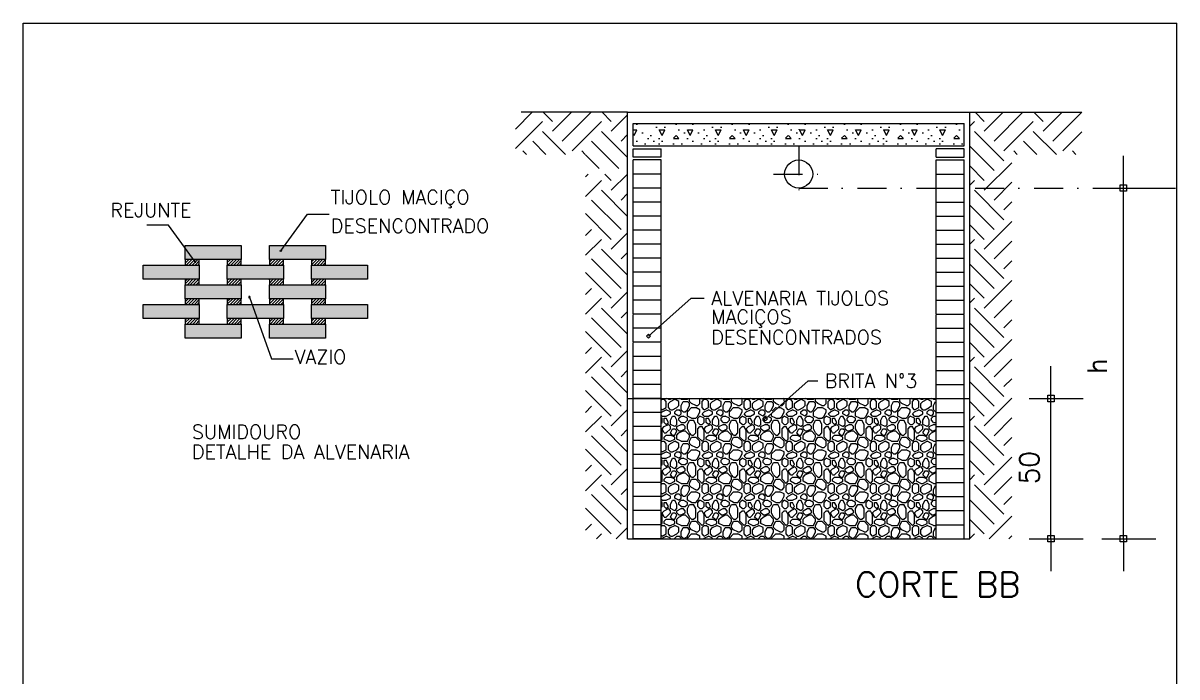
# Model space of a CAD drawing. Extents: x 192 to 1618, y 215 to 465.
# Drawn here: x 1024.9 to 1203.4, y 363.1 to 464.2 of the extents above; entities that cross this region are included whole.
import ezdxf
from ezdxf.enums import TextEntityAlignment as Align

# ---------------------------------------------------------------- set-up
doc = ezdxf.new("R2010")
doc.units = 0
doc.header["$LTSCALE"] = 9
doc.linetypes.add('DASHDOT', pattern=[1, 0.5, -0.25, 0, -0.25])
doc.layers.get('0').update_dxf_attribs({"linetype": 'CONTINUOUS'})
doc.layers.get('DEFPOINTS').update_dxf_attribs({"linetype": 'CONTINUOUS'})
for name, color, linetype in [('EIXOS', 4, 'DASHDOT'), ('ESPEC', 2, 'CONTINUOUS'), ('ESTRUT', 12, 'CONTINUOUS'), ('HACHURA', 13, 'CONTINUOUS'), ('LINHAS', 7, 'CONTINUOUS'), ('LINVISTA', 13, 'CONTINUOUS'), ('PAREDE', 6, 'CONTINUOUS'), ('REG120-160', 4, 'CONTINUOUS'), ('SOLIDO', 254, 'CONTINUOUS'), ('TERRENO', 4, 'CONTINUOUS')]:
    doc.layers.add(name, color=color, linetype=linetype)
doc.styles.add('REGUA140', font='simplex.shx')
doc.styles.add('REGUA80', font='simplex.shx')
pattern_1 = [(45, (497.37296, -1130.12866), (-0.229985066, 0.229985066), [])]

# ---------------------------------------------------------------- blocks, each defined once
blk = doc.blocks.new('INDPONTO')
at = {"color": 4, "linetype": 'ByBlock'}
blk.add_lwpolyline([(-0.2, 0.2), (0.2, 0.2), (0.2, -0.2), (-0.2, -0.2)], close=True, dxfattribs=at)
blk = doc.blocks.new('COTAPT')
at = {"color": 0, "linetype": 'ByBlock'}
blk.add_line((0, 0), (200, 0), dxfattribs=at)
at = {"color": 6, "linetype": 'ByBlock'}
blk.add_lwpolyline([(-20, 20), (20, 20), (20, -20), (-20, -20)], close=True, dxfattribs=at)

msp = doc.modelspace()

# ---------------------------------------------------------------- hatches: boundary and pattern name
at = {"layer": 'HACHURA'}
h = msp.add_hatch(dxfattribs=at)
h.set_pattern_fill('SOLO1', color=256, scale=15.17824, style=0)
h.set_pattern_definition([(45, (869.986, -772.902), (8e-16, 9.106944), [6.43958, -6.43958]), (45, (871.504, -774.4195), (8e-16, 9.106944), [6.43958, -6.43958]), (45, (873.0216, -775.9373), (8e-16, 9.106944), [6.43958, -6.43958]), (315, (874.5395, -775.9373), (9.106944, -3e-15), [6.43958, -6.43958]), (315, (876.057, -774.4195), (9.106944, -3e-15), [6.43958, -6.43958]), (315, (877.575, -772.902), (9.106944, -3e-15), [6.43958, -6.43958])])
h.paths.add_polyline_path([(1101.06, 450.377), (1101.06, 443.872), (1111.902, 443.872), (1111.902, 441.704), (1118.407, 441.704), (1118.407, 450.377)])
h.paths.add_polyline_path([(1118.407, 440.836), (1111.902, 440.836), (1111.902, 384.46), (1118.407, 384.46)])
h = msp.add_hatch(dxfattribs=at)
h.set_pattern_fill('SOLO1', color=256, scale=15.17824, style=0)
h.set_pattern_definition([(45, (827.487, -772.902), (8e-16, 9.106944), [6.43958, -6.43958]), (45, (829.005, -774.4195), (8e-16, 9.106944), [6.43958, -6.43958]), (45, (830.5226, -775.9373), (8e-16, 9.106944), [6.43958, -6.43958]), (315, (832.0404, -775.9373), (9.106944, -3e-15), [6.43958, -6.43958]), (315, (833.558, -774.4195), (9.106944, -3e-15), [6.43958, -6.43958]), (315, (835.076, -772.902), (9.106944, -3e-15), [6.43958, -6.43958])])
h.paths.add_polyline_path([(1188.66, 443.872), (1177.819, 443.872), (1177.819, 384.46), (1171.314, 384.46), (1171.314, 450.377), (1188.66, 450.377)])
h = msp.add_hatch(dxfattribs=at)
h.set_pattern_fill('CONCRETO', color=256, scale=8.67328, style=0)
h.set_pattern_definition([(45, (715.2264, -779.19), (0, 8.67332), [1.226575, -2.453237, 0.613288, -3.679726, 1.226575, -3.066469]), (135, (720.864, -778.756), (-8.67332, 0), [1.226584, -1.839863, 0.613288, -3.066438, 1.226584, -4.293114]), (63.43495, (713.9254, -780.491), (4e-10, 8.67328), [0.969673, -3.878691, 0.969673, -3.878986]), (116.56505, (713.9254, -780.491), (-3e-09, 8.67328), [0.969673, -3.878691, 0.969673, -3.878986]), (0, (713.925, -779.6235), (0, 8.67328), [0.433664, -3.469312, 0.867328, -3.469312, 0.433664]), (0, (713.925, -778.3225), (0, 8.67328), [-1.300992, 0.867328, -3.469312, 0, -3.035648, 0]), (0, (713.925, -777.889), (0, 8.67328), [-3.469312, 0, -2.601984, 0.867328, -1.734656, 0]), (0, (713.925, -776.588), (0, 8.67328), [-1.734656, 0, -2.16832, 0.867328, -3.902976, 0]), (0, (713.925, -775.287), (0, 8.67328), [-1.734656, 0.867328, -3.469312, 0.867328, -1.734656, 0]), (0, (713.925, -773.1185), (0, 8.67328), [-1.300992, 0.867328, -1.734656, 0, -4.770304, 0]), (0, (713.925, -772.685), (0, 8.67328), [-1.734656, 0, -5.203968, 0.867328, -0.867328, 0]), (90, (714.359, -778.756), (-8.67328, 5e-16), [-2.601984, 0, -2.601984, 0, -3.469312, 0]), (90, (715.226, -780.491), (-8.67328, 5e-16), [-1.300992, 0.867328, -3.469312, 0, -3.035648, 0]), (90, (716.094, -780.491), (-8.67328, 5e-16), [-3.469312, 0, -3.035648, 0.867328, -1.300992, 0]), (90, (720.864, -780.491), (-8.67328, 5e-16), [-1.734656, 0.867328, -4.33664, 0.867328, -0.867328, 0]), (90, (714.793, -779.6235), (-8.67328, 5e-16), [-2.601984, 0, -3.035648, 0, -3.035648, 0]), (90, (715.66, -779.6235), (-8.67328, 5e-16), [-2.16832, 0, -4.770304, 0, -1.734656, 0]), (90, (716.527, -779.19), (-8.67328, 5e-16), [-4.33664, 0, -1.300992, 0, -3.035648, 0]), (90, (716.961, -780.057), (-8.67328, 5e-16), [-3.902976, 0, -1.734656, 0, -2.16832, 0]), (90, (717.828, -778.756), (-8.67328, 5e-16), [-3.469312, 0, -1.300992, 0, -3.469312, 0]), (90, (718.262, -778.3225), (-8.67328, 5e-16), [-3.902976, 0, -1.734656, 0, -3.035648, 0]), (90, (718.696, -780.491), (-8.67328, 5e-16), [-5.203968, 0, -2.16832, 0, -1.300992, 0]), (90, (719.129, -779.19), (-8.67328, 5e-16), [-1.734656, 0, -3.469312, 0, -3.469312, 0]), (90, (719.563, -779.6235), (-8.67328, 5e-16), [-3.902976, 0, -2.16832, 0, -2.601984, 0]), (90, (719.997, -780.057), (-8.67328, 5e-16), [-3.469312, 0, -2.601984, 0, -2.601984, 0]), (90, (720.864, -779.6235), (-8.67328, 5e-16), [-2.601984, 0, -2.601984, 0, -3.469312, 0]), (90, (721.731, -779.19), (-8.67328, 5e-16), [-3.469312, 0, -1.734656, 0, -3.469312, 0]), (90, (722.165, -778.756), (-8.67328, 5e-16), [-1.300992, 0, -5.203968, 0, -2.16832, 0])])
h.paths.add_polyline_path([(1170.446, 445.173), (1170.446, 448.642), (1119.274, 448.642), (1119.274, 445.173)])
h = msp.add_hatch(dxfattribs=at)
h.set_pattern_fill('_U', color=256, scale=0.325248, angle=45, style=0, pattern_type=0)
h.set_pattern_definition(pattern_1)
h.paths.add_polyline_path([(1052.167, 426.753), (1052.167, 427.621), (1049.999, 427.621), (1049.999, 426.753)])
h = msp.add_hatch(dxfattribs=at)
h.set_pattern_fill('_U', color=256, scale=0.325248, angle=45, style=0, pattern_type=0)
h.set_pattern_definition(pattern_1)
h.paths.add_polyline_path([(1056.504, 426.753), (1058.672, 426.753), (1058.672, 427.621), (1056.504, 427.621)])
h = msp.add_hatch(dxfattribs=at)
h.set_pattern_fill('_U', color=256, scale=0.325248, angle=45, style=0, pattern_type=0)
h.set_pattern_definition(pattern_1)
h.paths.add_polyline_path([(1063.009, 426.753), (1065.177, 426.753), (1065.177, 427.621), (1063.009, 427.621)])
h = msp.add_hatch(dxfattribs=at)
h.set_pattern_fill('_U', color=256, scale=0.325248, angle=45, style=0, pattern_type=0)
h.set_pattern_definition(pattern_1)
h.paths.add_polyline_path([(1071.682, 426.753), (1071.682, 427.621), (1069.514, 427.621), (1069.514, 426.753)])
h = msp.add_hatch(dxfattribs=at)
h.set_pattern_fill('_U', color=256, scale=0.325248, angle=45, style=0, pattern_type=0)
h.set_pattern_definition(pattern_1)
h.paths.add_polyline_path([(1049.999, 423.718), (1052.167, 423.718), (1052.167, 424.585), (1049.999, 424.585)])
h = msp.add_hatch(dxfattribs=at)
h.set_pattern_fill('_U', color=256, scale=0.325248, angle=45, style=0, pattern_type=0)
h.set_pattern_definition(pattern_1)
h.paths.add_polyline_path([(1056.504, 423.718), (1058.672, 423.718), (1058.672, 424.585), (1056.504, 424.585)])
h = msp.add_hatch(dxfattribs=at)
h.set_pattern_fill('_U', color=256, scale=0.325248, angle=45, style=0, pattern_type=0)
h.set_pattern_definition(pattern_1)
h.paths.add_polyline_path([(1063.009, 423.718), (1065.177, 423.718), (1065.177, 424.585), (1063.009, 424.585)])
h = msp.add_hatch(dxfattribs=at)
h.set_pattern_fill('_U', color=256, scale=0.325248, angle=45, style=0, pattern_type=0)
h.set_pattern_definition(pattern_1)
h.paths.add_polyline_path([(1071.682, 423.718), (1071.682, 424.585), (1069.514, 424.585), (1069.514, 423.718)])
h = msp.add_hatch(dxfattribs=at)
h.set_pattern_fill('_U', color=256, scale=0.325248, angle=45, style=0, pattern_type=0)
h.set_pattern_definition(pattern_1)
h.paths.add_polyline_path([(1049.999, 420.682), (1052.167, 420.682), (1052.167, 421.549), (1049.999, 421.549)])
h = msp.add_hatch(dxfattribs=at)
h.set_pattern_fill('_U', color=256, scale=0.325248, angle=45, style=0, pattern_type=0)
h.set_pattern_definition(pattern_1)
h.paths.add_polyline_path([(1056.504, 420.682), (1058.672, 420.682), (1058.672, 421.549), (1056.504, 421.549)])
h = msp.add_hatch(dxfattribs=at)
h.set_pattern_fill('_U', color=256, scale=0.325248, angle=45, style=0, pattern_type=0)
h.set_pattern_definition(pattern_1)
h.paths.add_polyline_path([(1065.177, 420.682), (1065.177, 421.549), (1063.009, 421.549), (1063.009, 420.682)])
h = msp.add_hatch(dxfattribs=at)
h.set_pattern_fill('_U', color=256, scale=0.325248, angle=45, style=0, pattern_type=0)
h.set_pattern_definition(pattern_1)
h.paths.add_polyline_path([(1069.514, 420.682), (1071.682, 420.682), (1071.682, 421.549), (1069.514, 421.549)])
h = msp.add_hatch(dxfattribs=at)
h.set_pattern_fill('_U', color=256, scale=0.325248, angle=45, style=0, pattern_type=0)
h.set_pattern_definition(pattern_1)
h.paths.add_polyline_path([(1049.999, 417.646), (1052.167, 417.646), (1052.167, 418.514), (1049.999, 418.514)])
h = msp.add_hatch(dxfattribs=at)
h.set_pattern_fill('_U', color=256, scale=0.325248, angle=45, style=0, pattern_type=0)
h.set_pattern_definition(pattern_1)
h.paths.add_polyline_path([(1058.672, 417.646), (1058.672, 418.514), (1056.504, 418.514), (1056.504, 417.646)])
h = msp.add_hatch(dxfattribs=at)
h.set_pattern_fill('_U', color=256, scale=0.325248, angle=45, style=0, pattern_type=0)
h.set_pattern_definition(pattern_1)
h.paths.add_polyline_path([(1065.177, 417.646), (1065.177, 418.514), (1063.009, 418.514), (1063.009, 417.646)])
h = msp.add_hatch(dxfattribs=at)
h.set_pattern_fill('_U', color=256, scale=0.325248, angle=45, style=0, pattern_type=0)
h.set_pattern_definition(pattern_1)
h.paths.add_polyline_path([(1071.682, 417.646), (1071.682, 418.514), (1069.514, 418.514), (1069.514, 417.646)])
h = msp.add_hatch(dxfattribs=at)
h.set_pattern_fill('AGREGADO', color=256, scale=6.50496, style=0)
h.set_pattern_definition([(0, (713.9254, -780.491), (6.50496, 6.50496), [0.650496, -0.975744, 0.325248, -0.975744, 0.325248, -3.25248]), (0, (717.178, -779.84), (6.50496, 6.50496), [0.325248, -6.179712]), (0, (715.2264, -779.515), (6.50496, 6.50496), [0.325248, -0.650496, 0.325248, -5.203968]), (0, (718.479, -779.19), (6.50496, 6.50496), [0.650496, -5.854464]), (0, (719.1294, -778.8646), (6.50496, 6.50496), [0.325248, -6.179712]), (0, (717.178, -778.214), (6.50496, 6.50496), [0.650496, -5.854464]), (0, (713.9254, -777.889), (6.50496, 6.50496), [0.325248, -0.650496, 0.325248, -1.62624, 0.975744, -2.601984]), (0, (718.479, -777.2383), (6.50496, 6.50496), [0.650496, -5.854464]), (0, (714.576, -776.913), (6.50496, 6.50496), [0.650496, -0.325248, 0.325248, -2.601984, 0.325248, -2.276736]), (0, (714.2507, -776.588), (6.50496, 6.50496), [0.325248, -6.179712]), (0, (716.5274, -776.2626), (6.50496, 6.50496), [0.325248, -0.325248, 0.325248, -5.529216]), (0, (715.5517, -775.9373), (6.50496, 6.50496), [0.325248, -6.179712]), (0, (719.78, -775.612), (6.50496, 6.50496), [0.325248, -6.179712]), (0, (716.8527, -775.287), (6.50496, 6.50496), [0.325248, -2.601984, 0.325248, -3.25248]), (0, (716.8527, -774.9616), (6.50496, 6.50496), [0.650496, -5.854464]), (0, (718.1536, -774.6363), (6.50496, 6.50496), [0.650496, -5.854464]), (0, (714.2507, -774.311), (6.50496, 6.50496), [0.325248, -3.902976, 0.650496, -1.62624]), (90, (713.9254, -777.5636), (-6.50496, 6.50496), [1.300992, -1.300992, 0.650496, -3.25248]), (90, (714.2507, -777.5636), (-6.50496, 6.50496), [0.325248, -2.276736, 0.650496, -3.25248]), (90, (714.576, -779.19), (-6.50496, 6.50496), [0.975744, -5.529216]), (90, (714.901, -779.19), (-6.50496, 6.50496), [0.650496, -5.854464]), (90, (715.2264, -780.1656), (-6.50496, 6.50496), [0.325248, -3.902976, 0.325248, -0.325248, 0.650496, -0.975744]), (90, (715.877, -780.1656), (-6.50496, 6.50496), [0.325248, -2.276736, 0.325248, -3.577728]), (90, (716.202, -777.5636), (-6.50496, 6.50496), [0.650496, -0.975744, 0.325248, -0.325248, 0.650496, -3.577728]), (90, (716.5274, -778.8646), (-6.50496, 6.50496), [0.650496, -3.577728, 0.325248, -1.951488]), (90, (716.8527, -780.1656), (-6.50496, 6.50496), [0.325248, -0.325248, 0.650496, -5.203968]), (90, (717.503, -775.9373), (-6.50496, 6.50496), [0.325248, -6.179712]), (90, (717.8284, -775.9373), (-6.50496, 6.50496), [0.650496, -0.650496, 0.325248, -0.325248, 0.650496, -3.902976]), (90, (718.1536, -778.8646), (-6.50496, 6.50496), [0.325248, -0.325248, 0.325248, -0.650496, 0.325248, -4.553472]), (90, (719.1294, -776.588), (-6.50496, 6.50496), [1.300992, -5.203968]), (90, (719.4546, -777.2383), (-6.50496, 6.50496), [1.300992, -0.975744, 0.650496, -3.577728]), (90, (719.78, -779.84), (-6.50496, 6.50496), [0.325248, -0.975744, 0.650496, -4.553472]), (90, (720.105, -779.19), (-6.50496, 6.50496), [0.975744, -5.529216]), (45, (716.5274, -780.491), (4e-16, 6.50496), [0.459966, -8.739437]), (45, (720.105, -780.1656), (4e-16, 6.50496), [0.459966, -7.819505, 0.459966, -0.459966]), (45, (715.877, -779.8403), (4e-16, 6.50496), [0.459966, -3.679726, 0.459966, -4.599745]), (45, (717.503, -779.8403), (4e-16, 6.50496), [0.459966, -7.35954, 0.459966, -0.919931]), (45, (717.8284, -779.8403), (4e-16, 6.50496), [0.919931, -3.679726, 0.919931, -3.679814]), (45, (716.202, -779.19), (4e-16, 6.50496), [0.459901, -4.139757, 0.459901, -0.459901, 0.459901, -3.220043]), (45, (719.4546, -778.8646), (4e-16, 6.50496), [0.459966, -0.459966, 0.459966, -7.819505]), (45, (714.901, -778.5393), (4e-16, 6.50496), [0.459966, -5.519589, 0.459966, -2.759883]), (45, (720.105, -777.889), (4e-16, 6.50496), [0.459901, -0.459901, 0.459901, -1.839863, 0.459901, -5.519937]), (45, (716.202, -776.913), (4e-16, 6.50496), [0.459966, -8.739437]), (45, (714.576, -776.588), (4e-16, 6.50496), [0.919938, -8.279465]), (45, (713.9254, -775.9373), (4e-16, 6.50496), [0.459966, -0.459966, 0.459966, -7.819505]), (45, (717.503, -774.9616), (4e-16, 6.50496), [0.459966, -8.739437]), (45, (719.4546, -774.311), (4e-16, 6.50496), [0.459966, -8.739437]), (135, (716.8527, -779.8403), (4e-16, 6.50496), [0.459966, -8.739437]), (135, (717.178, -779.8403), (4e-16, 6.50496), [0.459966, -8.739437]), (135, (715.2264, -779.515), (4e-16, 6.50496), [0.459966, -1.839863, 0.919931, -5.979643]), (135, (713.9254, -779.515), (4e-16, 6.50496), [0.459966, -8.739437]), (135, (718.1536, -778.5393), (4e-16, 6.50496), [0.459966, -3.679761, 0.459966, -4.59971]), (135, (718.479, -778.5393), (4e-16, 6.50496), [0.459901, -2.760055, 0.459901, -2.759404, 0.459901, -2.300242]), (135, (714.576, -778.214), (4e-16, 6.50496), [0.459966, -8.739437]), (135, (719.78, -777.889), (4e-16, 6.50496), [0.919801, -2.299829, 0.459901, -0.459901, 0.459901, -4.600071]), (135, (715.5517, -776.913), (4e-16, 6.50496), [0.459966, -8.739437]), (135, (718.1536, -776.913), (4e-16, 6.50496), [0.919938, -8.279465]), (135, (718.479, -776.913), (4e-16, 6.50496), [0.459966, -8.739437]), (135, (716.5274, -776.2626), (4e-16, 6.50496), [0.459966, -8.739437]), (135, (714.576, -775.287), (4e-16, 6.50496), [0.459966, -8.739437]), (135, (719.78, -775.287), (4e-16, 6.50496), [0.459966, -8.739437]), (26.56505, (714.576, -780.4908), (6.50496, 3e-09), [0.727255, -13.818278]), (26.56505, (713.9254, -779.8403), (6.50496, 3e-09), [0.727255, -13.818278]), (26.56505, (713.9254, -779.515), (6.50496, 3e-09), [0.727255, -13.818278]), (26.56505, (715.5517, -779.515), (6.50496, 3e-09), [0.727255, -13.818278]), (26.56505, (715.2264, -778.214), (6.50496, 3e-09), [0.727255, -13.818278]), (26.56505, (715.2264, -777.8888), (6.50496, 3e-09), [0.727255, -13.818278]), (26.56505, (716.5274, -776.5878), (6.50496, 3e-09), [0.727255, -13.818278]), (26.56505, (716.8527, -776.2626), (6.50496, 3e-09), [0.727255, -13.818278]), (26.56505, (714.2507, -775.612), (6.50496, 3e-09), [0.727255, -13.818278]), (26.56505, (716.2022, -775.612), (6.50496, 3e-09), [0.727255, -13.818278]), (63.43495, (719.4546, -780.4908), (3e-10, 6.50496), [0.727255, -13.818278]), (63.43495, (717.8284, -779.515), (3e-10, 6.50496), [0.727255, -13.818278]), (63.43495, (716.8527, -778.8646), (3e-10, 6.50496), [0.727255, -13.818278]), (63.43495, (717.8284, -777.8888), (3e-10, 6.50496), [0.727255, -13.818278]), (63.43495, (718.1536, -777.8888), (3e-10, 6.50496), [0.727255, -13.818278]), (63.43495, (715.877, -776.913), (3e-10, 6.50496), [0.727255, -13.818278]), (63.43495, (715.2264, -776.5878), (3e-10, 6.50496), [0.727255, -13.818278]), (63.43495, (717.8284, -775.2868), (3e-10, 6.50496), [0.727255, -13.818278]), (63.43495, (715.2264, -774.6363), (3e-10, 6.50496), [0.727255, -13.818278]), (116.56505, (714.2507, -776.5878), (-3e-09, 6.50496), [0.727255, -13.818278]), (116.56505, (718.1536, -776.5878), (-3e-09, 6.50496), [0.727255, -13.818278]), (116.56505, (713.9254, -776.2626), (-3e-09, 6.50496), [0.727255, -13.818278]), (116.56505, (719.1294, -775.2868), (-3e-09, 6.50496), [0.727255, -13.818278]), (116.56505, (714.9012, -774.9616), (-3e-09, 6.50496), [0.727255, -13.818278]), (116.56505, (716.2022, -774.6363), (-3e-09, 6.50496), [0.727255, -13.818278]), (153.43495, (716.5274, -780.4908), (-6.50496, 3e-09), [0.727255, -13.818278]), (153.43495, (715.2264, -779.8403), (-6.50496, 3e-09), [0.727255, -13.818278]), (153.43495, (719.78, -779.515), (-6.50496, 3e-09), [0.727255, -13.818278]), (153.43495, (719.1294, -778.8646), (-6.50496, 3e-09), [0.727255, -13.818278]), (153.43495, (716.5274, -778.214), (-6.50496, 3e-09), [0.727255, -13.818278]), (153.43495, (714.9012, -777.8888), (-6.50496, 3e-09), [0.727255, -13.818278]), (153.43495, (716.8527, -777.8888), (-6.50496, 3e-09), [0.727255, -13.818278]), (153.43495, (715.877, -777.2383), (-6.50496, 3e-09), [0.727255, -13.818278]), (153.43495, (715.877, -775.612), (-6.50496, 3e-09), [0.727255, -13.818278]), (153.43495, (713.9254, -774.311), (-6.50496, 3e-09), [0.727255, -13.818278]), (153.43495, (717.8284, -774.311), (-6.50496, 3e-09), [0.727255, -13.818278]), (153.43495, (718.479, -774.311), (-6.50496, 3e-09), [0.727255, -13.818278])])
h.paths.add_polyline_path([(1123.611, 390.965), (1123.611, 388.797), (1123.611, 386.628), (1123.611, 384.46), (1166.11, 384.46), (1166.11, 386.628), (1166.11, 388.797), (1166.11, 390.965), (1166.11, 393.133), (1166.11, 395.302), (1166.11, 397.47), (1166.11, 399.638), (1166.11, 401.807), (1166.11, 403.975), (1166.11, 406.143), (1143.255, 406.143), (1139.885, 403.15), (1140.029, 402.988), (1139.705, 402.7), (1139.417, 403.024), (1139.741, 403.312), (1143.095, 406.143), (1123.611, 406.143), (1123.611, 403.912), (1123.611, 401.807), (1123.611, 399.638), (1123.611, 397.47), (1123.611, 395.302), (1123.611, 393.133)])
at = {"layer": 'SOLIDO'}
for points in [[(1058.672, 427.621), (1049.999, 427.621), (1049.999, 429.789), (1058.672, 429.789)], [(1071.682, 427.621), (1063.009, 427.621), (1063.009, 429.789), (1071.682, 429.789)], [(1052.167, 424.585), (1043.494, 424.585), (1043.494, 426.753), (1052.167, 426.753)], [(1065.177, 424.585), (1056.504, 424.585), (1056.504, 426.753), (1065.177, 426.753)], [(1078.187, 424.585), (1069.514, 424.585), (1069.514, 426.753), (1078.187, 426.753)], [(1058.672, 421.549), (1049.999, 421.549), (1049.999, 423.718), (1058.672, 423.718)], [(1071.682, 421.549), (1063.009, 421.549), (1063.009, 423.718), (1071.682, 423.718)], [(1052.167, 418.514), (1043.494, 418.514), (1043.494, 420.682), (1052.167, 420.682)], [(1065.177, 418.514), (1056.504, 418.514), (1056.504, 420.682), (1065.177, 420.682)], [(1078.187, 418.514), (1069.514, 418.514), (1069.514, 420.682), (1078.187, 420.682)], [(1058.672, 415.478), (1049.999, 415.478), (1049.999, 417.646), (1058.672, 417.646)], [(1071.682, 415.478), (1063.009, 415.478), (1063.009, 417.646), (1071.682, 417.646)]]:
    msp.add_hatch(color=256, dxfattribs=at).paths.add_polyline_path(points)

# ---------------------------------------------------------------- linework, layer by layer
for p, q in [((1118.407, 450.377), (1171.314, 450.377)), ((1118.407, 384.46), (1171.314, 384.46))]:
    msp.add_line(p, q)
at = {"color": 0, "linetype": 'ByBlock'}
for p, q in [((1191.724, 438.668), (1200.065, 438.668)), ((1195.065, 384.485), (1195.065, 438.643)), ((1180.526, 406.143), (1188.868, 406.143)), ((1183.868, 384.485), (1183.868, 406.118)), ((1180.526, 384.46), (1188.868, 384.46)), ((1191.724, 384.46), (1200.065, 384.46))]:
    msp.add_line(p, q, dxfattribs=at)
msp.add_circle((1144.86, 440.836), 2.168)
at = {"layer": 'DEFPOINTS', "color": 0, "linetype": 'ByBlock'}
for p in [(1184.224, 438.668), (1195.065, 438.668), (1173.026, 406.143), (1183.868, 406.143), (1173.026, 384.46), (1184.224, 384.46)]:
    msp.add_point(p, dxfattribs=at)
at = {"layer": 'EIXOS'}
for p, q in [((1144.86, 447.781), (1144.86, 447.705)), ((1144.86, 445.173), (1144.86, 436.933)), ((1140.957, 440.836), (1148.763, 440.836)), ((1144.86, 438.668), (1203.14, 438.668))]:
    msp.add_line(p, q, dxfattribs=at)
at = {"layer": 'ESPEC'}
for p, q in [((1064.772, 428.978), (1068.915, 434.643)), ((1068.915, 434.643), (1072.272, 434.643)), ((1047.403, 432.939), (1044.046, 432.939)), ((1051.546, 427.274), (1047.403, 432.939)), ((1059.919, 421.813), (1063.34, 412.291)), ((1121.636, 415.769), (1128.236, 421.632)), ((1128.236, 421.632), (1130.253, 421.632)), ((1063.34, 412.291), (1066.698, 412.291)), ((1139.723, 403.006), (1146.324, 408.869)), ((1146.324, 408.869), (1147.807, 408.869))]:
    msp.add_line(p, q, dxfattribs=at)
at = {"layer": 'ESTRUT'}
for p, q in [((1119.274, 445.173), (1119.274, 448.642)), ((1119.274, 448.642), (1170.446, 448.642)), ((1170.446, 445.173), (1170.446, 448.642)), ((1119.274, 445.173), (1170.446, 445.173))]:
    msp.add_line(p, q, dxfattribs=at)
at = {"layer": 'LINHAS'}
for points in [[(1049.999, 426.753), (1052.167, 426.753), (1052.167, 427.621), (1049.999, 427.621)], [(1056.504, 426.753), (1058.672, 426.753), (1058.672, 427.621), (1056.504, 427.621)], [(1063.009, 426.753), (1065.177, 426.753), (1065.177, 427.621), (1063.009, 427.621)], [(1069.514, 426.753), (1071.682, 426.753), (1071.682, 427.621), (1069.514, 427.621)], [(1049.999, 423.718), (1052.167, 423.718), (1052.167, 424.585), (1049.999, 424.585)], [(1056.504, 423.718), (1058.672, 423.718), (1058.672, 424.585), (1056.504, 424.585)], [(1063.009, 423.718), (1065.177, 423.718), (1065.177, 424.585), (1063.009, 424.585)], [(1069.514, 423.718), (1071.682, 423.718), (1071.682, 424.585), (1069.514, 424.585)], [(1049.999, 420.682), (1052.167, 420.682), (1052.167, 421.549), (1049.999, 421.549)], [(1056.504, 420.682), (1058.672, 420.682), (1058.672, 421.549), (1056.504, 421.549)], [(1063.009, 420.682), (1065.177, 420.682), (1065.177, 421.549), (1063.009, 421.549)], [(1069.514, 420.682), (1071.682, 420.682), (1071.682, 421.549), (1069.514, 421.549)], [(1049.999, 417.646), (1052.167, 417.646), (1052.167, 418.514), (1049.999, 418.514)], [(1056.504, 417.646), (1058.672, 417.646), (1058.672, 418.514), (1056.504, 418.514)], [(1063.009, 417.646), (1065.177, 417.646), (1065.177, 418.514), (1063.009, 418.514)], [(1069.514, 417.646), (1071.682, 417.646), (1071.682, 418.514), (1069.514, 418.514)]]:
    msp.add_lwpolyline(points, close=True, dxfattribs=at)
at = {"layer": 'LINVISTA'}
for p, q in [((1119.274, 438.605), (1119.274, 440.774)), ((1123.611, 438.605), (1123.611, 440.774)), ((1166.11, 438.605), (1166.11, 440.774)), ((1170.446, 438.605), (1170.446, 440.774)), ((1119.274, 434.269), (1119.274, 436.437)), ((1123.611, 434.269), (1123.611, 436.437)), ((1166.11, 434.269), (1166.11, 436.437)), ((1170.446, 434.269), (1170.446, 436.437)), ((1119.274, 429.932), (1119.274, 432.101)), ((1123.611, 429.932), (1123.611, 432.101)), ((1166.11, 429.932), (1166.11, 432.101)), ((1170.446, 429.932), (1170.446, 432.101)), ((1119.274, 425.658), (1119.274, 427.826)), ((1123.611, 425.658), (1123.611, 427.826)), ((1166.11, 425.658), (1166.11, 427.826)), ((1170.446, 425.658), (1170.446, 427.826)), ((1119.274, 421.321), (1119.274, 423.49)), ((1123.611, 421.321), (1123.611, 423.49)), ((1166.11, 421.321), (1166.11, 423.49)), ((1170.446, 421.321), (1170.446, 423.49)), ((1119.274, 416.922), (1119.274, 419.091)), ((1123.611, 416.922), (1123.611, 419.091)), ((1166.11, 416.922), (1166.11, 419.091)), ((1170.446, 416.922), (1170.446, 419.091)), ((1119.274, 412.586), (1119.274, 414.754)), ((1123.611, 412.586), (1123.611, 414.754)), ((1166.11, 412.586), (1166.11, 414.754)), ((1170.446, 412.586), (1170.446, 414.754)), ((1119.274, 408.249), (1119.274, 410.417)), ((1123.611, 408.249), (1123.611, 410.417)), ((1166.11, 408.249), (1166.11, 410.417)), ((1170.446, 408.249), (1170.446, 410.417)), ((1118.407, 406.143), (1171.314, 406.143)), ((1119.274, 403.912), (1119.274, 406.081)), ((1123.611, 403.912), (1123.611, 406.081)), ((1166.11, 403.912), (1166.11, 406.081)), ((1170.446, 403.912), (1170.446, 406.081)), ((1119.274, 399.638), (1119.274, 401.807)), ((1123.611, 399.638), (1123.611, 401.807)), ((1166.11, 399.638), (1166.11, 401.807)), ((1170.446, 399.638), (1170.446, 401.807)), ((1119.274, 395.302), (1119.274, 397.47)), ((1123.611, 395.302), (1123.611, 397.47)), ((1166.11, 395.302), (1166.11, 397.47)), ((1170.446, 395.302), (1170.446, 397.47)), ((1119.274, 390.965), (1119.274, 393.133)), ((1123.611, 390.965), (1123.611, 393.133)), ((1166.11, 390.965), (1166.11, 393.133)), ((1170.446, 390.965), (1170.446, 393.133)), ((1119.274, 386.628), (1119.274, 388.797)), ((1123.611, 386.628), (1123.611, 388.797)), ((1166.11, 386.628), (1166.11, 388.797)), ((1170.446, 386.628), (1170.446, 388.797))]:
    msp.add_line(p, q, dxfattribs=at)
at = {"layer": 'PAREDE'}
for p, q in [((1024.922, 464.168), (1203.352, 464.168)), ((1024.922, 216.369), (1024.922, 464.168)), ((1203.352, 216.369), (1203.352, 464.168)), ((1119.274, 443.438), (1119.274, 444.739)), ((1119.274, 444.739), (1123.611, 444.739)), ((1123.611, 443.438), (1123.611, 444.739)), ((1170.446, 444.739), (1166.11, 444.739)), ((1166.11, 443.438), (1166.11, 444.739)), ((1170.446, 443.438), (1170.446, 444.739)), ((1123.611, 443.438), (1119.274, 443.438)), ((1123.611, 443.005), (1119.274, 443.005)), ((1119.274, 440.836), (1119.274, 443.005)), ((1123.611, 440.836), (1123.611, 443.005)), ((1166.11, 443.438), (1170.446, 443.438)), ((1166.11, 440.836), (1166.11, 443.005)), ((1166.11, 443.005), (1170.446, 443.005)), ((1170.446, 440.836), (1170.446, 443.005)), ((1123.611, 440.836), (1119.274, 440.836)), ((1166.11, 440.836), (1170.446, 440.836)), ((1119.274, 436.5), (1119.274, 438.668)), ((1123.611, 438.668), (1119.274, 438.668)), ((1123.611, 436.5), (1123.611, 438.668)), ((1166.11, 438.668), (1170.446, 438.668)), ((1166.11, 436.5), (1166.11, 438.668)), ((1170.446, 436.5), (1170.446, 438.668)), ((1123.611, 436.5), (1119.274, 436.5)), ((1166.11, 436.5), (1170.446, 436.5)), ((1123.611, 434.331), (1119.274, 434.331)), ((1119.274, 432.163), (1119.274, 434.331)), ((1123.611, 432.163), (1123.611, 434.331)), ((1166.11, 434.331), (1170.446, 434.331)), ((1166.11, 432.163), (1166.11, 434.331)), ((1170.446, 432.163), (1170.446, 434.331)), ((1123.611, 432.163), (1119.274, 432.163)), ((1166.11, 432.163), (1170.446, 432.163)), ((1123.611, 429.995), (1119.274, 429.995)), ((1119.274, 427.826), (1119.274, 429.995)), ((1123.611, 427.826), (1123.611, 429.995)), ((1166.11, 427.826), (1166.11, 429.995)), ((1166.11, 429.995), (1170.446, 429.995)), ((1170.446, 427.826), (1170.446, 429.995)), ((1123.611, 427.826), (1119.274, 427.826)), ((1166.11, 427.826), (1170.446, 427.826)), ((1123.611, 425.658), (1119.274, 425.658)), ((1119.274, 423.49), (1119.274, 425.658)), ((1123.611, 423.49), (1123.611, 425.658)), ((1166.11, 425.658), (1170.446, 425.658)), ((1166.11, 423.49), (1166.11, 425.658)), ((1170.446, 423.49), (1170.446, 425.658)), ((1123.611, 423.49), (1119.274, 423.49)), ((1166.11, 423.49), (1170.446, 423.49)), ((1123.611, 421.321), (1119.274, 421.321)), ((1119.274, 419.153), (1119.274, 421.321)), ((1123.611, 419.153), (1123.611, 421.321)), ((1166.11, 421.321), (1170.446, 421.321)), ((1166.11, 419.153), (1166.11, 421.321)), ((1170.446, 419.153), (1170.446, 421.321)), ((1049.999, 417.646), (1058.672, 417.646)), ((1123.611, 419.153), (1119.274, 419.153)), ((1166.11, 419.153), (1170.446, 419.153)), ((1123.611, 416.985), (1119.274, 416.985)), ((1119.274, 414.817), (1119.274, 416.985)), ((1123.611, 414.817), (1123.611, 416.985)), ((1166.11, 414.817), (1166.11, 416.985)), ((1166.11, 416.985), (1170.446, 416.985)), ((1170.446, 414.817), (1170.446, 416.985)), ((1123.611, 414.817), (1119.274, 414.817)), ((1166.11, 414.817), (1170.446, 414.817)), ((1123.611, 412.648), (1119.274, 412.648)), ((1119.274, 410.48), (1119.274, 412.648)), ((1123.611, 410.48), (1123.611, 412.648)), ((1166.11, 410.48), (1166.11, 412.648)), ((1166.11, 412.648), (1170.446, 412.648)), ((1170.446, 410.48), (1170.446, 412.648)), ((1123.611, 410.48), (1119.274, 410.48)), ((1166.11, 410.48), (1170.446, 410.48)), ((1123.611, 408.312), (1119.274, 408.312)), ((1119.274, 406.143), (1119.274, 408.312)), ((1123.611, 406.143), (1123.611, 408.312)), ((1166.11, 408.312), (1170.446, 408.312)), ((1166.11, 406.143), (1166.11, 408.312)), ((1170.446, 406.143), (1170.446, 408.312)), ((1123.611, 406.143), (1119.274, 406.143)), ((1166.11, 406.143), (1170.446, 406.143)), ((1123.611, 403.975), (1119.274, 403.975)), ((1119.274, 401.807), (1119.274, 403.975)), ((1123.611, 401.807), (1123.611, 403.975)), ((1166.11, 401.807), (1166.11, 403.975)), ((1166.11, 403.975), (1170.446, 403.975)), ((1170.446, 401.807), (1170.446, 403.975)), ((1123.611, 401.807), (1119.274, 401.807)), ((1166.11, 401.807), (1170.446, 401.807)), ((1123.611, 399.638), (1119.274, 399.638)), ((1119.274, 397.47), (1119.274, 399.638)), ((1123.611, 397.47), (1123.611, 399.638)), ((1166.11, 399.638), (1170.446, 399.638)), ((1166.11, 397.47), (1166.11, 399.638)), ((1170.446, 397.47), (1170.446, 399.638)), ((1123.611, 397.47), (1119.274, 397.47)), ((1166.11, 397.47), (1170.446, 397.47)), ((1123.611, 395.302), (1119.274, 395.302)), ((1119.274, 393.133), (1119.274, 395.302)), ((1123.611, 393.133), (1123.611, 395.302)), ((1166.11, 395.302), (1170.446, 395.302)), ((1166.11, 393.133), (1166.11, 395.302)), ((1170.446, 393.133), (1170.446, 395.302)), ((1123.611, 393.133), (1119.274, 393.133)), ((1166.11, 393.133), (1170.446, 393.133)), ((1123.611, 390.965), (1119.274, 390.965)), ((1119.274, 388.797), (1119.274, 390.965)), ((1123.611, 388.797), (1123.611, 390.965)), ((1166.11, 388.797), (1166.11, 390.965)), ((1166.11, 390.965), (1170.446, 390.965)), ((1170.446, 388.797), (1170.446, 390.965)), ((1123.611, 388.797), (1119.274, 388.797)), ((1166.11, 388.797), (1170.446, 388.797)), ((1119.274, 384.46), (1119.274, 386.628)), ((1123.611, 386.628), (1119.274, 386.628)), ((1123.611, 384.46), (1123.611, 386.628)), ((1166.11, 386.628), (1170.446, 386.628)), ((1166.11, 384.46), (1166.11, 386.628)), ((1170.446, 384.46), (1170.446, 386.628)), ((1123.611, 384.46), (1119.274, 384.46)), ((1166.11, 384.46), (1170.446, 384.46))]:
    msp.add_line(p, q, dxfattribs=at)
for points in [[(1058.672, 427.621), (1049.999, 427.621), (1049.999, 429.789), (1058.672, 429.789)], [(1071.682, 427.621), (1063.009, 427.621), (1063.009, 429.789), (1071.682, 429.789)], [(1052.167, 424.585), (1043.494, 424.585), (1043.494, 426.753), (1052.167, 426.753)], [(1065.177, 424.585), (1056.504, 424.585), (1056.504, 426.753), (1065.177, 426.753)], [(1078.187, 424.585), (1069.514, 424.585), (1069.514, 426.753), (1078.187, 426.753)], [(1058.672, 421.549), (1049.999, 421.549), (1049.999, 423.718), (1058.672, 423.718)], [(1071.682, 421.549), (1063.009, 421.549), (1063.009, 423.718), (1071.682, 423.718)], [(1052.167, 418.514), (1043.494, 418.514), (1043.494, 420.682), (1052.167, 420.682)], [(1065.177, 418.514), (1056.504, 418.514), (1056.504, 420.682), (1065.177, 420.682)], [(1078.187, 418.514), (1069.514, 418.514), (1069.514, 420.682), (1078.187, 420.682)], [(1058.672, 415.478), (1049.999, 415.478), (1049.999, 417.646), (1058.672, 417.646)], [(1071.682, 415.478), (1063.009, 415.478), (1063.009, 417.646), (1071.682, 417.646)]]:
    msp.add_lwpolyline(points, close=True, dxfattribs=at)
at = {"layer": 'TERRENO'}
for p, q in [((1118.407, 450.377), (1101.927, 450.377)), ((1118.407, 384.46), (1118.407, 450.377)), ((1171.314, 450.377), (1188.66, 450.377)), ((1171.314, 384.46), (1171.314, 450.377))]:
    msp.add_line(p, q, dxfattribs=at)

# ---------------------------------------------------------------- block references
at = {"color": 0, "linetype": 'ByBlock', "xscale": 0.025, "yscale": 0.025, "zscale": 0.025}
for p, rotation in [((1195.065, 438.668), 90), ((1183.868, 406.143), 90), ((1183.868, 384.46), 270), ((1195.065, 384.46), 270)]:
    msp.add_blockref('COTAPT', p, dxfattribs=dict(at, rotation=rotation))
at = {"layer": 'ESPEC'}
for p, xscale, yscale, zscale, rotation in [((1064.772, 428.978), 0.433664, 0.433664, 0.433664, 76.9626546981839), ((1051.546, 427.274), -0.433664, 0.433664, 0.433664, 283.0373453018161), ((1059.919, 421.813), -0.4336639999999999, 0.433664, 0.433664, 103.037345301816), ((1121.636, 415.769), 1.08416, 1.08416, 1.08416, 41.61302179324214), ((1139.723, 403.006), 1.08416, 1.08416, 1.08416, 41.61302179324214)]:
    msp.add_blockref('INDPONTO', p, dxfattribs=dict(at, xscale=xscale, yscale=yscale, zscale=zscale, rotation=rotation))

# ---------------------------------------------------------------- texts
at = {"color": 2, "linetype": 'ByBlock', "char_height": 3, "attachment_point": 5, "rotation": 90, "style": 'REGUA80'}
for s, insert in [('\\A1;h', (1191.027, 411.17)), ('50', (1180.527, 395.443))]:
    msp.add_mtext(s, dxfattribs=dict(at, insert=insert))
at = {"layer": 'ESPEC', "style": 'REGUA80'}
for s, height, p in [('TIJOLO MACIÇO', 2.16832, (1072.489, 437.255)), ('REJUNTE', 2.1683, (1038.418, 435.261)), ('DESENCONTRADO', 2.16832, (1072.489, 432.835)), ('ALVENARIA TIJOLOS', 2.16832, (1131.337, 421.632)), ('MACIÇOS', 2.1683, (1131.337, 418.743)), ('DESENCONTRADOS', 2.16832, (1131.337, 415.602)), ('VAZIO', 2.1683, (1066.914, 412.58)), ('BRITA N%%d3', 2.16832, (1148.891, 408.869))]:
    msp.add_text(s, height=height, dxfattribs=at).set_placement(p, align=Align.MIDDLE_LEFT)
for s, height, p in [('SUMIDOURO', 2.1683, (1051.029, 399.887)), ('DETALHE DA ALVENARIA', 2.16832, (1051.029, 396.798))]:
    msp.add_text(s, height=height, dxfattribs=at).set_placement(p)
at = {"layer": 'REG120-160', "style": 'REGUA140'}
msp.add_text('CORTE BB', height=3.7946, dxfattribs=at).set_placement((1153.591, 375.498))

doc.saveas('drawing.dxf')
